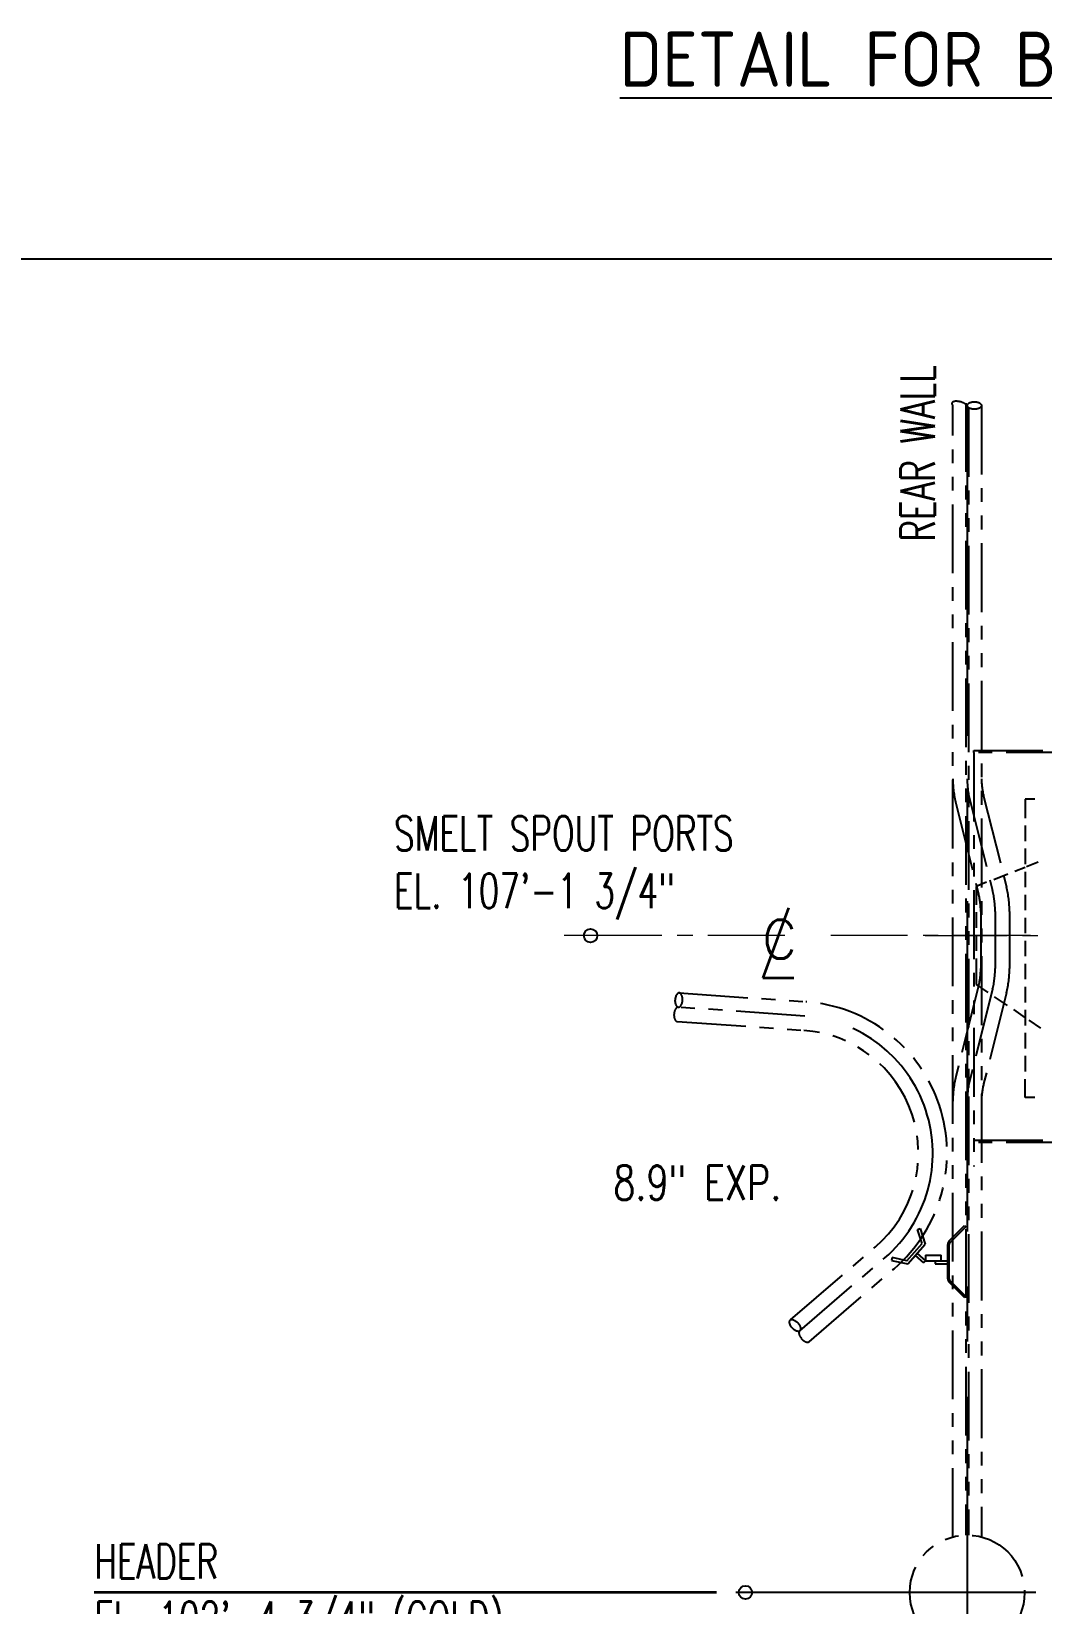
# Model space of a CAD drawing. Header units: inches. Extents: x 0 to 4731, y 0 to 1632.
# Drawn here: x 1370.6 to 1480.7, y 863.4 to 1034.7 of the extents above; entities that cross this region are included whole.
import ezdxf

# ---------------------------------------------------------------- set-up
doc = ezdxf.new("R2010")
doc.units = ezdxf.units.IN
doc.header["$LTSCALE"] = 48
doc.header["$MEASUREMENT"] = 0
for name, pattern in [('CENTER', [2, 1.25, -0.25, 0.25, -0.25]), ('CENTER2', [1.125, 0.75, -0.125, 0.125, -0.125]), ('PHANTOM2', [1.25, 0.625, -0.125, 0.125, -0.125, 0.125, -0.125])]:
    doc.linetypes.add(name, pattern=pattern)
for name, color, linetype, lineweight in [('AM_4', 93, 'Continuous', 25), ('AM_6', 140, 'Continuous', 35), ('Equipment-AM_5', 92, 'Continuous', 25), ('Layout-AM_11', 92, 'PHANTOM2', 25), ('Layout-AM_6', 140, 'Continuous', 35), ('Layout-AM_7', 142, 'CENTER', 25)]:
    doc.layers.add(name, color=color, linetype=linetype, lineweight=lineweight)
doc.layers.add('PDF_Geometry', color=7, linetype='Continuous')
doc.styles.add('ISOCP', font='ISOCP.SHX')
doc.styles.add('simplex', font='simplex.shx', dxfattribs={"width": 0.75})
doc.styles.get("Standard").update_dxf_attribs({"font": 'ROMANS.SHX', "width": 0.7})

# ---------------------------------------------------------------- blocks, each defined once
blk = doc.blocks.new('Centerline Symbol')
at = {"layer": 'AM_6'}
for p, q in [((0.0432, 0.1174), (-0.0505, -0.1371)), ((-0.0505, -0.1371), (0.0623, -0.1371))]:
    blk.add_line(p, q, dxfattribs=at)
at = {"layer": 'AM_6', "style": 'simplex'}
blk.add_text('C', height=0.1406, dxfattribs=at).set_placement((-0.0526, -0.0672))

msp = doc.modelspace()

# ---------------------------------------------------------------- linework, layer by layer
at = {"layer": 'AM_4'}
msp.add_line((1320.192297, 1009.966945), (1736.409405, 1009.966945), dxfattribs=at)
at = {"layer": 'Layout-AM_11', "ltscale": 0.25}
for p, q in [((1470.990051, 870.689679), (1470.990051, 993.966294)), ((1472.396301, 994.237388), (1472.396301, 870.886189)), ((1472.708801, 993.695201), (1472.708801, 870.886189)), ((1474.115051, 993.966294), (1474.115051, 870.689679)), ((1472.834163, 951.017726, 0), (1475.31751, 941.116223, 0)), ((1474.349723, 951.397837, 0), (1476.833071, 941.496334, 0)), ((1471.318602, 950.637616, 0), (1473.80195, 940.736113, 0)), ((1474.036622, 938.83579, 0), (1474.036622, 932.636215, 0)), ((1475.599122, 938.83579, 0), (1475.599122, 932.636215, 0)), ((1477.161622, 938.83579, 0), (1477.161622, 932.636215, 0)), ((1473.801955, 930.73591, 0), (1471.318596, 920.834261, 0)), ((1475.317516, 930.355803, 0), (1472.834157, 920.454154, 0)), ((1441.176657, 929.968532), (1454.957925, 929.004825)), ((1476.833077, 929.975697, 0), (1474.349718, 920.074048, 0)), ((1440.958661, 926.851145), (1454.73993, 925.887438)), ((1454.848928, 927.446131), (1441.067659, 928.409839)), ((1470.570044, 902.907196), (1472.27539, 904.612542)), ((1470.688926, 902.788314), (1472.394272, 904.49366)), ((1472.27539, 904.612542), (1472.394272, 904.49366)), ((1467.129546, 904.197319), (1467.426351, 904.295107)), ((1467.637669, 902.655071), (1467.129546, 904.197319)), ((1467.426351, 904.295107), (1467.990933, 902.581498)), ((1470.570044, 902.907196), (1470.688926, 902.788314)), ((1453.289962, 894.332229), (1462.555711, 902.287154)), ((1454.307771, 893.146703), (1463.573521, 901.101629)), ((1464.382804, 901.121426), (1464.319088, 900.81549)), ((1465.972492, 900.79035), (1464.382804, 901.121426)), ((1465.972492, 900.79035), (1467.637669, 902.655071)), ((1466.085408, 900.447628), (1467.990933, 902.581498)), ((1467.098246, 901.584497), (1466.889778, 901.351695)), ((1466.889778, 901.351695), (1467.799445, 900.537112)), ((1467.098246, 901.584497), (1468.007914, 900.769915)), ((1468.007914, 901.394915), (1469.726664, 901.394915)), ((1468.007914, 901.394915), (1468.007914, 900.769915)), ((1469.726664, 900.769915), (1469.726664, 901.394915)), ((1470.429272, 898.817343), (1470.429272, 902.567343)), ((1470.429272, 902.567343), (1470.597397, 902.567343)), ((1470.597397, 898.817343), (1470.597397, 902.567343)), ((1455.32558, 891.961178), (1464.59133, 899.916103)), ((1464.319088, 900.81549), (1466.085408, 900.447628)), ((1468.007914, 900.769915), (1467.799445, 900.537112)), ((1468.007914, 900.769915), (1470.429272, 900.769915)), ((1469.057898, 900.769915), (1469.057898, 900.457415)), ((1469.057898, 900.457415), (1470.429272, 900.457415)), ((1470.429272, 898.817343), (1470.597397, 898.817343)), ((1470.570044, 898.47749), (1470.688926, 898.596372)), ((1472.27539, 896.772144), (1470.570044, 898.47749)), ((1472.394272, 896.891026), (1470.688926, 898.596372)), ((1472.27539, 896.772144), (1472.394272, 896.891026))]:
    msp.add_line(p, q, dxfattribs=at)
for points in [[(1484.292011, 956.151874), (1473.294702, 956.151874), (1473.294702, 956.382849), (1484.292011, 956.382849), (1484.292011, 913.681189), (1473.294702, 913.681189)], [(1473.294702, 956.151874), (1473.294702, 911.03882)], [(1479.932668, 951.065581), (1478.876019, 951.065581), (1478.876019, 949.018409)], [(1478.876019, 948.192736), (1478.876019, 946.508314)], [(1478.876019, 945.68264), (1478.876019, 943.998218)], [(1479.008293, 943.734193), (1480.296392, 944.229692)], [(1475.441549, 942.314295), (1476.993697, 942.94157)], [(1477.753245, 943.238693), (1478.876019, 943.668044)], [(1478.876019, 943.172545), (1478.876019, 941.488621)], [(1474.648926, 942.016696), (1473.526152, 941.554746), (1473.526152, 939.573224)], [(1478.876019, 940.662948), (1478.876019, 938.978526)], [(1473.526152, 938.747551), (1473.526152, 937.063153)], [(1478.876019, 938.152852), (1478.876019, 936.46843)], [(1473.526152, 936.237455), (1473.526152, 934.553057)], [(1478.876019, 935.643255), (1478.876019, 933.958358)], [(1473.526152, 933.727383), (1473.526152, 931.745862), (1473.526152, 930.887113), (1474.813776, 929.995315)], [(1478.876019, 933.13316), (1478.876019, 931.448738)], [(1478.876019, 930.623064), (1478.876019, 928.938666)], [(1475.507674, 929.533365), (1476.894497, 928.608491)], [(1477.587897, 928.146043), (1478.876019, 927.254244)], [(1478.876019, 928.112992), (1478.876019, 926.429045)], [(1479.272319, 926.990195), (1480.560441, 926.13147)], [(1478.876019, 925.603372), (1478.876019, 923.918973)], [(1478.876019, 923.0933), (1478.876019, 921.408878)], [(1479.932668, 918.569106), (1478.876019, 918.569106), (1478.876019, 920.583204)], [(1473.294702, 913.912164), (1484.292011, 913.912164)]]:
    msp.add_lwpolyline(points, dxfattribs=at)
msp.add_circle((1472.552551, 864.638142), 6.25, dxfattribs=at)
for centre, radius, start, end in [((1481.926614, 953.29816, 0), 10.936563, 180, 194.07965324), ((1481.926614, 953.29816, 0), 9.374063, 180, 194.07965324), ((1481.926614, 953.29816, 0), 7.811562, 180, 194.07965324), ((1466.225059, 938.83579, 0), 7.811562, 0, 14.07965324), ((1466.225059, 938.83579, 0), 9.374063, 0, 14.07965324), ((1466.225059, 938.83579, 0), 10.936563, 0, 14.07965324), ((1466.225059, 932.636215, 0), 7.811562, 345.92048587, 0), ((1466.225059, 932.636215, 0), 9.374063, 345.92048587, 0), ((1466.225059, 932.636215, 0), 10.936563, 345.92048587, 0), ((1453.802551, 912.482673), 16.5625, 310.64708534, 85.99988768), ((1453.802551, 912.482673), 13.4375, 310.64708534, 85.99988768), ((1481.926614, 918.173743, 0), 10.936563, 165.92048587, 180), ((1481.926614, 918.173743, 0), 9.374063, 165.92048587, 180), ((1481.926614, 918.173743, 0), 7.811562, 165.92048587, 180), ((1470.909897, 902.567343), 0.480625, 135, 180), ((1470.909897, 902.567343), 0.3125, 135, 180), ((1470.909897, 898.817343), 0.480625, 180, 225), ((1470.909897, 898.817343), 0.3125, 180, 225)]:
    msp.add_arc(centre, radius, start, end, dxfattribs=at)
for centre, major_axis, ratio, start_param, end_param in [((1471.771301, 993.966294), (-0.877595, 0.269191), 0.4293191887, 3.7619657818, 6.9035584354), ((1441.013111, 927.629785), (-0.054548, -0.780054), 0.5231220816, 3.1415926537, 6.2831853073), ((1454.817862, 892.553923), (0.513689, -0.5889), 0.5231220816, 3.1415926537, 6.2831853073)]:
    msp.add_ellipse(centre, major_axis=major_axis, ratio=ratio, start_param=start_param, end_param=end_param, dxfattribs=at)
for centre, major_axis in [((1473.333801, 993.966294), (-0.78125, 0)), ((1453.790484, 893.731723), (0.513689, -0.5889))]:
    msp.add_ellipse(centre, major_axis=major_axis, ratio=0.5231220816, dxfattribs=at)
at = {"layer": 'Layout-AM_11', "ltscale": 0.25, "extrusion": (0, 0, -1)}
msp.add_ellipse((1441.122158, 929.189185), major_axis=(0.054499, 0.779347), ratio=0.5235968204, dxfattribs=at)
at = {"layer": 'Layout-AM_6'}
msp.add_line((1445.223221, 864.638142), (1377.420539, 864.638142), dxfattribs=at)
at = {"layer": 'Layout-AM_7', "linetype": 'CENTER2'}
msp.add_line((1472.552551, 993.966299), (1472.552551, 846.204457), dxfattribs=at)
at = {"layer": 'Layout-AM_7', "linetype": 'CENTER'}
msp.add_line((1480.052551, 864.638142), (1447.344004, 864.638142), dxfattribs=at)
at = {"layer": 'Layout-AM_7', "ltscale": 0.5}
msp.add_arc((1453.802551, 912.482673), 15, 310.64708534, 85.99988768, dxfattribs=at)
at = {"layer": 'PDF_Geometry', "lineweight": 18}
for points in [[(1439.278655, 936.204405), (1428.644548, 936.204405)], [(1442.647499, 936.204405), (1440.963053, 936.204405)], [(1452.68686, 936.204405), (1444.298324, 936.204405)], [(1466.062014, 936.204405), (1457.707051, 936.204405)], [(1469.397784, 936.204405), (1467.746436, 936.204405)], [(1467.977411, 936.204405), (1476.927572, 936.204405)], [(1479.437643, 936.204405), (1471.082206, 936.204405)], [(1478.578919, 936.204405), (1480.263317, 936.204405)], [(1471.70948, 864.638142), (1473.393878, 864.638142)]]:
    msp.add_lwpolyline(points, dxfattribs=at)
at = {"layer": 'PDF_Geometry', "lineweight": 25}
for centre, radius in [((1431.513521, 936.202906), 0.730847), ((1448.389315, 864.636628), 0.730803)]:
    msp.add_circle(centre, radius, dxfattribs=at)

# ---------------------------------------------------------------- block references
at = {"layer": 'Layout-AM_6', "xscale": 30, "yscale": 30, "zscale": 30}
msp.add_blockref('Centerline Symbol', (1451.785808, 935.720227), dxfattribs=at)

# ---------------------------------------------------------------- texts
at = {"layer": 'Equipment-AM_5', "color": 140, "style": 'ISOCP'}
msp.add_text('%%UDETAIL FOR BOTTOM PLATE', height=6, dxfattribs=at).set_placement((1434.681414, 1028.706226))
at = {"layer": 'Layout-AM_6', "style": 'simplex', "width": 0.75}
msp.add_text('8.9" EXP.', height=3.75, dxfattribs=at).set_placement((1433.982198, 907.417111))
at = {"layer": 'Layout-AM_6', "insert": (1465.273775, 979.123307), "char_height": 3.75, "attachment_point": 1, "rotation": 90}
msp.add_mtext_dynamic_manual_height_columns('REAR WALL', width=31.40763895, gutter_width=1.25, heights=[0], dxfattribs=at)
at = {"layer": 'Layout-AM_6', "char_height": 3.75, "attachment_point": 1}
for s, insert in [('SMELT SPOUT PORTS \\PEL. 107\'-1 3/4"', (1410.093911, 949.21511)), ('HEADER \\PEL. 102\'-4 3/4" (COLD)', (1377.420539, 869.892218))]:
    msp.add_mtext_dynamic_manual_height_columns(s, width=99.06865588, gutter_width=1.25, heights=[0], dxfattribs=dict(at, insert=insert))

doc.saveas('drawing.dxf')
